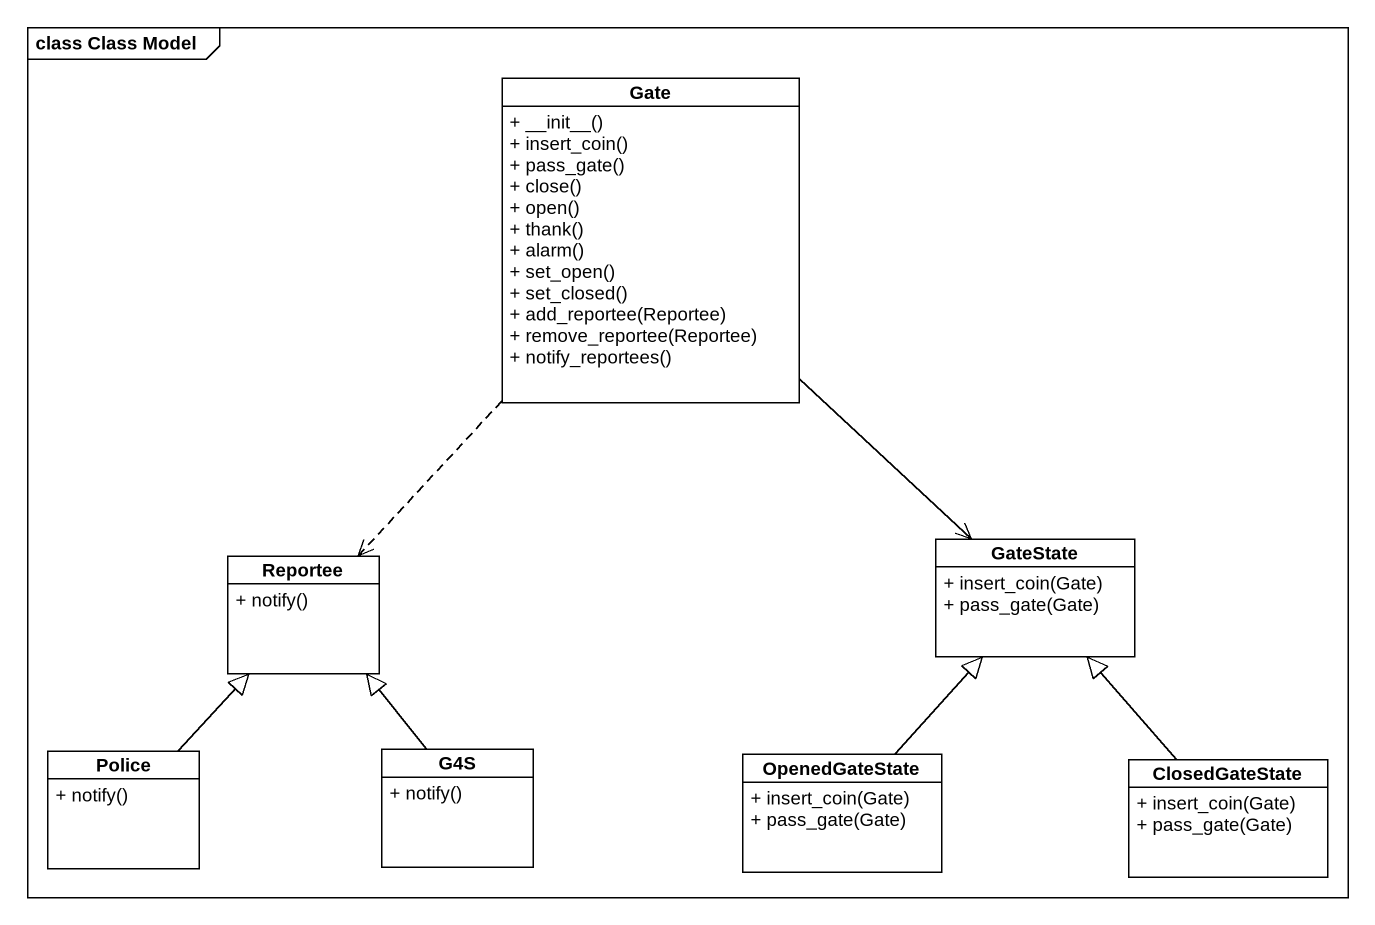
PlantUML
@startuml
mainframe class Class Model
hide circle
hide empty members
skinparam classAttributeIconSize 0
class Gate {
  + ~__init~__()
  + insert_coin()
  + pass_gate()
  + close()
  + open()
  + thank()
  + alarm()
  + set_open()
  + set_closed()
  + add_reportee(Reportee)
  + remove_reportee(Reportee)
  + notify_reportees()
}
class Reportee {
  + notify()
}
class GateState {
  + insert_coin(Gate)
  + pass_gate(Gate)
}
class Police {
  + notify()
}
class G4S {
  + notify()
}
class OpenedGateState {
  + insert_coin(Gate)
  + pass_gate(Gate)
}
class ClosedGateState {
  + insert_coin(Gate)
  + pass_gate(Gate)
}
Gate ..> Reportee
Gate --> GateState
Police -up-|> Reportee
G4S -up-|> Reportee
OpenedGateState -up-|> GateState
ClosedGateState -up-|> GateState
@enduml
